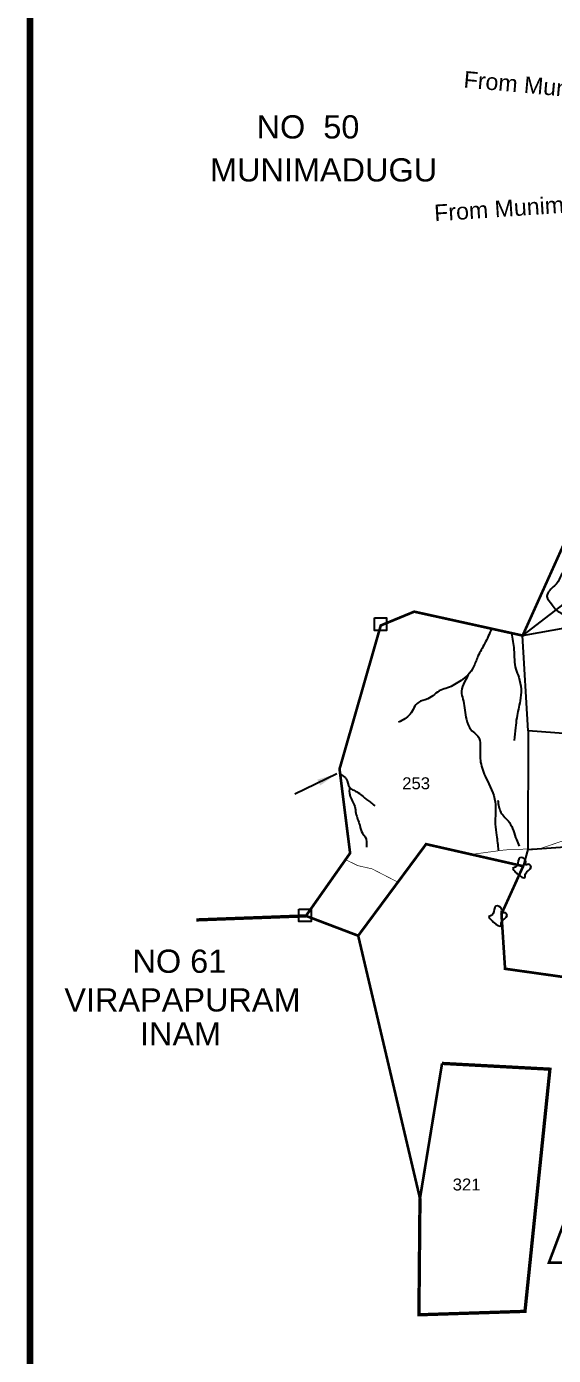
# Model space of a CAD drawing. Header units: feet. Extents: x 788859 to 794437, y 1564731 to 1569692.
# Drawn here: x 788859 to 789653, y 1566368 to 1568370 of the extents above; entities that cross this region are included whole.
import ezdxf
from ezdxf.enums import TextEntityAlignment as Align

# ---------------------------------------------------------------- set-up
doc = ezdxf.new("R2010")
doc.units = ezdxf.units.FT
doc.header["$LTSCALE"] = 15
doc.header["$MEASUREMENT"] = 0
doc.linetypes.add('HIDDEN2', pattern=[0.1875, 0.125, -0.0625])
for name, color, linetype in [('PLOT', 7, 'Continuous'), ('PLOT NO', 7, 'Continuous'), ('ROADS', 6, 'Continuous'), ('TANKS-STREAM', 4, 'Continuous'), ('text', 1, 'Continuous'), ('VILLAGE STONES', 240, 'Continuous')]:
    doc.layers.add(name, color=color, linetype=linetype)
doc.styles.get("Standard").update_dxf_attribs({"font": 'arial.ttf'})
doc.dimstyles.get("Standard").update_dxf_attribs({"dimtxt": 0.18, "dimasz": 30, "dimexe": 0.18, "dimexo": 0.0625, "dimgap": 0.09, "dimtad": 0, "dimtih": 1, "dimtoh": 1, "dimdec": 4, "dimzin": 0, "dimdsep": 46, "dimtxsty": 'Standard', "dimcen": 0.09, "dimadec": 0, "dimazin": 0, "dimtfac": 1, "dimtdec": 4, "dimtofl": 0, "dimtmove": 0, "dimatfit": 3, "dimfxl": 1, "dimtolj": 1, "dimtzin": 0, "dimarcsym": 0})

msp = doc.modelspace()

# ---------------------------------------------------------------- linework, layer by layer
at = {"color": 5, "linetype": 'HIDDEN2', "ltscale": 20, "const_width": 5}
for points in [[(789280.4, 1567029.9), (789115.2, 1567023.8)], [(789485.5, 1566807.6), (789648, 1566798.9), (789610.4, 1566434), (789450.6, 1566428.8), (789452.2, 1566604.1)]]:
    msp.add_lwpolyline(points, dxfattribs=at)
at = {"layer": 'PLOT'}
for points in [[(789880.2, 1567501.6), (790014.8, 1567482.3), (790033.6, 1567614.8), (789777.9, 1567583.8), (789606.9, 1567452.3)], [(789606.9, 1567452.3), (789880.2, 1567501.6), (789849.2, 1567291.2)], [(790068.7, 1567033.3), (790127.7, 1567076.9), (790156.7, 1567146), (790200.6, 1567150.1), (790223.4, 1567168.9), (790265.5, 1567184.1), (790286.1, 1567218.9), (790282.9, 1567250.8), (790111.8, 1567277), (789987.8, 1567295.9), (789919.9, 1567249.9), (789840.2, 1567202.3), (789849.2, 1567291.2), (789615.2, 1567308.7), (789606.9, 1567452.3)], [(789615.2, 1567308.7), (789614.7, 1567130.1), (789607.7, 1567104.8)], [(789614.7, 1567130.1), (789882.1, 1567149.1), (789840.2, 1567202.3)]]:
    msp.add_lwpolyline(points, dxfattribs=at)
at = {"layer": 'PLOT NO', "color": 5, "const_width": 10}
msp.add_lwpolyline([(788864.4, 1569380.1), (794275.6, 1569380.1), (794275.6, 1564736.5), (788864.4, 1564736.5)], close=True, dxfattribs=at)
at = {"layer": 'PLOT NO', "color": 5, "linetype": 'HIDDEN2', "ltscale": 5, "const_width": 4}
for points in [[(789359.1, 1567000), (789280.4, 1567029.9), (789346.9, 1567124.4), (789331, 1567251.2), (789393.1, 1567467.5), (789443.5, 1567488.3), (789606.9, 1567452.3), (789720.3, 1567704.1), (789757.8, 1567788), (789829, 1567964.7), (789892.2, 1568124.2), (789932.8, 1568429)], [(789781.2, 1566321.4), (789680.2, 1566449.1), (789681.7, 1566507.1), (789646.5, 1566507.4), (789688.9, 1566619.8), (789722, 1566599.9), (789761.6, 1566712.8), (789713.1, 1566869.2), (789699.9, 1566933.4), (789580.4, 1566950.2), (789575, 1567032.7), (789607.7, 1567104.8), (789461.4, 1567138), (789359.1, 1567000), (789452.2, 1566604.1), (789485.5, 1566807.6)]]:
    msp.add_lwpolyline(points, dxfattribs=at)
at = {"layer": 'ROADS', "linetype": 'HIDDEN2', "ltscale": 10, "const_width": 1}
for points in [[(789529.8, 1567122.5), (789580, 1567129.3), (789634.1, 1567131.5), (789687.7, 1567149.9)], [(789340, 1567114.7), (789358.6, 1567105.6), (789380.1, 1567100.7), (789418.9, 1567080.7)]]:
    msp.add_lwpolyline(points, dxfattribs=at)
at = {"layer": 'TANKS-STREAM'}
for points in [[(789779, 1567706.3), (789772.4, 1567687.3), (789770.6, 1567682.6), (789767, 1567675.3), (789760.4, 1567660.1), (789740.8, 1567626.8), (789734.9, 1567608.7), (789728.4, 1567600.7), (789716, 1567594.1), (789700.7, 1567584.7), (789692.4, 1567577.8), (789685.1, 1567566.9), (789676.7, 1567556), (789666.9, 1567546.5), (789660.4, 1567533.8), (789654.9, 1567527.3), (789647.7, 1567520.4), (789643.5, 1567511.3), (789651.3, 1567498.8), (789657.2, 1567491.1), (789671.3, 1567478.1), (789676.6, 1567464.9), (789677.1, 1567467.2)], [(789560, 1567462.7), (789549.6, 1567439.9), (789539.6, 1567421.3), (789533, 1567405.4), (789524.3, 1567392.8), (789514.3, 1567384.8), (789493.7, 1567373.5), (789483.8, 1567370.2), (789463.8, 1567356.9), (789449.9, 1567351.6), (789437.2, 1567333.7), (789420, 1567321.8)], [(789590.2, 1567456), (789593.8, 1567431), (789596.7, 1567401.6), (789601, 1567389.7), (789604.5, 1567371.6), (789603.1, 1567353.9), (789597.9, 1567328.4), (789596.1, 1567313.4), (789594.1, 1567294.3)], [(789525.5, 1567392.8), (789515, 1567364.9), (789517.7, 1567353.6), (789519.7, 1567339.7), (789522.3, 1567325.7), (789529, 1567310.5), (789541.6, 1567297.2), (789542.9, 1567284.6), (789543.6, 1567261.3), (789551.6, 1567237.7), (789565.6, 1567201.9), (789565.6, 1567168), (789567.6, 1567151.4), (789570.2, 1567128.8)], [(789332, 1567243.9), (789339.3, 1567238.4), (789340.8, 1567236.6), (789346.3, 1567223.3), (789352.3, 1567219.2), (789358.8, 1567215.8), (789366.6, 1567209.6), (789371.8, 1567205.4), (789377.5, 1567201.2), (789384, 1567195.8)], [(789346, 1567223.7), (789346.3, 1567212.2), (789353.8, 1567194.8), (789355.7, 1567184.6), (789358.3, 1567175.8), (789361.4, 1567166.4), (789365.8, 1567154.3), (789369.5, 1567148.9), (789371.5, 1567133.3)], [(789569.6, 1567204.1), (789574.2, 1567185.9), (789586.9, 1567170.7), (789597.5, 1567144.8), (789601.5, 1567134.8)]]:
    msp.add_spline(points, degree=3, dxfattribs=at)
at = {"layer": 'VILLAGE STONES'}
for points in [[(789383.5, 1567478.8), (789401.9, 1567478.8), (789401.9, 1567460.1), (789383.5, 1567460.1)], [(789269.7, 1567040.2), (789288.2, 1567040.2), (789288.2, 1567021.4), (789269.7, 1567021.4)]]:
    msp.add_lwpolyline(points, close=True, dxfattribs=at)
for points in [[(789591.6, 1567101.5), (789598.7, 1567106.6), (789602.8, 1567117.3), (789611.4, 1567113.2), (789611.7, 1567106.7), (789616.7, 1567107.6), (789619.5, 1567103.4), (789611.1, 1567093.5), (789610.3, 1567087.6), (789599.8, 1567092.8), (789596.1, 1567096), (789591.6, 1567101.5)], [(789555.5, 1567028.7), (789562.6, 1567033.7), (789566.6, 1567044.4), (789575.2, 1567040.4), (789575.5, 1567033.9), (789580.6, 1567034.7), (789583.4, 1567030.6), (789574.9, 1567020.6), (789574.2, 1567014.7), (789563.7, 1567019.9), (789559.9, 1567023.2), (789555.5, 1567028.7)]]:
    msp.add_spline(points, degree=3, dxfattribs=at)

# ---------------------------------------------------------------- texts
at = {"layer": 'PLOT NO'}
for s, rotation, p in [('From Munimadugu 1 1/4 miles ', 354.9012, (789517.2, 1568278.2)), ('From Munimabugu 1 1/4 miles ', 3.7612, (789474.4, 1568076.5))]:
    msp.add_text(s, height=25, rotation=rotation, dxfattribs=at).set_placement(p)
msp.add_text('253', height=18, dxfattribs=at).set_placement((789446.4, 1567229.7), align=Align.MIDDLE_CENTER)
msp.add_text('321', height=18, dxfattribs=at).set_placement((789501.5, 1566616.1))
at = {"layer": 'text'}
for s, p in [('NO  50', (789206, 1568201.3)), ('  MUNIMADUGU', (789108.7, 1568136.5)), ('NO 61', (789019, 1566944.1)), ('  VIRAPAPURAM', (788889.2, 1566885.8)), ('  INAM', (789003.2, 1566834.6))]:
    msp.add_text(s, height=35, dxfattribs=at).set_placement(p)

# ---------------------------------------------------------------- leaders
at = {"layer": 'PLOT NO', "color": 5}
msp.add_leader([(789326.7, 1567243.9), (789263.7, 1567213.3)], dimstyle='Standard', override={"dimgap": 0.09, "dimtad": 0}, dxfattribs=at)

doc.saveas('drawing.dxf')
